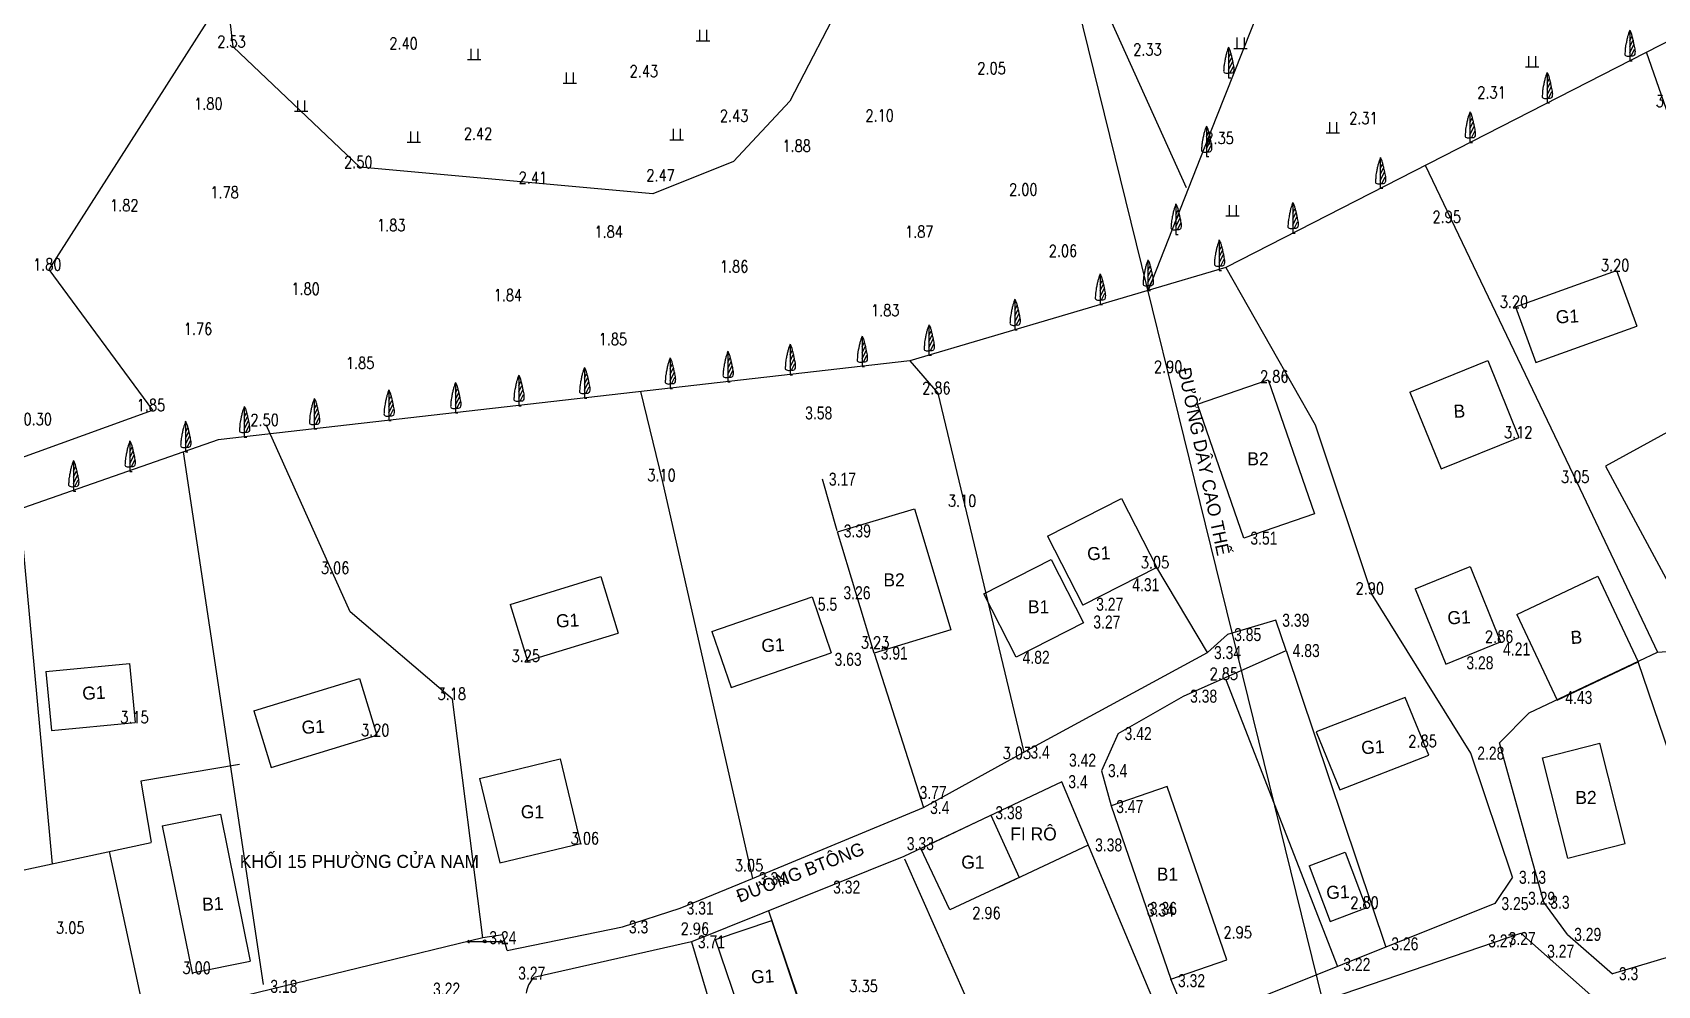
# Model space of a CAD drawing. Header units: metres. Extents: x 568068 to 569216, y 2065829 to 2066671.
# Drawn here: x 568208.6 to 568345.8, y 2066232.5 to 2066312.9 of the extents above; entities that cross this region are included whole.
import ezdxf

# ---------------------------------------------------------------- set-up
doc = ezdxf.new("R2010")
doc.units = ezdxf.units.M
doc.layers.add('neS', color=250, linetype='TUONG_XAY')
doc.styles.add('COS', font='vnsimli.shx', dxfattribs={"width": 0.8, "height": 1.1})
doc.styles.add('DIADANH1', font='VHAVAN.TTF', dxfattribs={"height": 2.3})
doc.linetypes.add('BOCAY', pattern='A,3,-3,3,-1.5,[133,ltypeshp.shx,S=0.8,R=0,X=-0.8,Y=0],-0.8,-0.8', length=12.1)
doc.linetypes.add('TAL_N_P', pattern='A,0.5,[130,ltypeshp.shx,S=0.25,R=0,X=0,Y=-0.25],1,[130,ltypeshp.shx,S=0.5,R=0,X=0,Y=-0.5],0.5', length=2)
doc.linetypes.add('TAL_N_T', pattern='A,0.5,[130,ltypeshp.shx,S=0.25,R=0,X=0,Y=0.25],1,[130,ltypeshp.shx,S=0.5,R=0,X=0,Y=0.5],0.5', length=2)
doc.linetypes.add('TUONG_XAY', pattern='A,0.1,[130,ltypeshp.shx,S=0.15,R=-90,X=0,Y=0.12],0.05,[130,ltypeshp.shx,S=0.15,R=-90,X=-0.05,Y=0.24],0.01,[130,ltypeshp.shx,S=0.12,R=0,X=0.09,Y=0.12],0.01,[130,ltypeshp.shx,S=0.12,R=0,X=-0.22,Y=0.12],2.4', length=2.57)
doc.linetypes.add('TUONGXAY', pattern='A,2,-0.8,[132,ltypeshp.shx,S=0.8,R=0,X=-0.8,Y=0],-0.8,8', length=11.6)

# ---------------------------------------------------------------- blocks, each defined once
blk = doc.blocks.new('A$C6F6A79B1')
at = {"layer": 'neS'}
for p, q in [((0, 0), (2.52, 0)), ((0.6, 2.03), (0.6, 0)), ((1.92, 2.03), (1.92, 0))]:
    blk.add_line(p, q, dxfattribs=at)
blk = doc.blocks.new('A$C59E77BE9')
at = {"layer": 'neS'}
for p, q in [((0.92, 5.74), (0.92, 1.39)), ((0.92, 5.74), (0.92, 0)), ((0.92, 5.74), (0.92, 5.71)), ((0.92, 3.73), (1.33, 4.54)), ((0.92, 2.59), (1.52, 3.79)), ((0.92, 1.45), (1.7, 3.01)), ((0.92, 1.39), (0.92, 0.65)), ((0.92, 0.85), (0.92, 0)), ((0.92, 0.65), (0.92, 0.15)), ((0.92, 0.15), (0.92, 0)), ((1.2, 0.86), (1.83, 2.13)), ((0.92, 0), (1.37, 0))]:
    blk.add_line(p, q, dxfattribs=at)
for points in [[(0.92, 5.74), (0.71, 5.11), (0.52, 4.52), (0.36, 3.81), (0.21, 3.07), (0.11, 2.51), (0.05, 1.85), (0.02, 1.41), (0.02, 1.09), (0.24, 0.91), (0.61, 0.83), (0.92, 0.85)], [(0.92, 5.74), (1.18, 5.17), (1.34, 4.58), (1.5, 3.98), (1.59, 3.54), (1.72, 2.95), (1.81, 2.47), (1.9, 1.94), (1.9, 1.48), (1.78, 1.03), (1.62, 0.88), (1.26, 0.84), (0.92, 0.85)]]:
    blk.add_spline(points, degree=3, dxfattribs=at)
blk = doc.blocks.new('QA1CD')
at = {"layer": 'neS', "linetype": 'Continuous'}
for p, q in [((-30, 0), (-26, 2.4)), ((-30, 0), (30, 0)), ((-30, 0), (-26, -2.4)), ((30, 0), (26, 2.4)), ((30, 0), (26, -2.4))]:
    blk.add_line(p, q, dxfattribs=at)
blk.add_circle((0, 0), 2.5, dxfattribs=at)

msp = doc.modelspace()

# ---------------------------------------------------------------- linework, layer by layer
at = {"layer": 'neS'}
for p, q in [((568342.34, 2066292.85), (568344.05, 2066288.15)), ((568342.34, 2066292.85), (568344.05, 2066288.15)), ((568333.8, 2066289.76), (568335.51, 2066285.06)), ((568333.8, 2066289.76), (568335.51, 2066285.06)), ((568331.45, 2066285.23), (568334.08, 2066278.75)), ((568331.45, 2066285.23), (568334.08, 2066278.75)), ((568324.88, 2066282.57), (568327.51, 2066276.09)), ((568324.88, 2066282.57), (568327.51, 2066276.09)), ((568300.53, 2066273.6), (568303.5, 2066267.77)), ((568300.53, 2066273.6), (568303.5, 2066267.77)), ((568294.29, 2066270.42), (568297.26, 2066264.59)), ((568294.29, 2066270.42), (568297.26, 2066264.59)), ((568325.33, 2066265.95), (568329.96, 2066267.84)), ((568325.33, 2066265.95), (568329.96, 2066267.84)), ((568333.91, 2066263.79), (568340.74, 2066267.02)), ((568333.91, 2066263.79), (568340.74, 2066267.02)), ((568265.95, 2066262.37), (568274.4, 2066265.28)), ((568265.95, 2066262.37), (568274.4, 2066265.28)), ((568267.57, 2066257.64), (568276.02, 2066260.55)), ((568267.57, 2066257.64), (568276.02, 2066260.55)), ((568327.91, 2066259.61), (568332.54, 2066261.5)), ((568327.91, 2066259.61), (568332.54, 2066261.5)), ((568337.33, 2066256.56), (568344.16, 2066259.79)), ((568337.33, 2066256.56), (568344.16, 2066259.79)), ((568227.26, 2066255.66), (568236.19, 2066258.39)), ((568227.26, 2066255.66), (568236.19, 2066258.39)), ((568324.49, 2066256.79), (568316.97, 2066253.88)), ((568326.48, 2066251.92), (568324.49, 2066256.79)), ((568228.72, 2066250.87), (568237.65, 2066253.6)), ((568228.72, 2066250.87), (568237.65, 2066253.6)), ((568316.97, 2066253.88), (568318.96, 2066249)), ((568336.08, 2066251.69), (568340.92, 2066252.92)), ((568318.96, 2066249), (568326.48, 2066251.92)), ((568219.54, 2066245.95), (568224.44, 2066246.94)), ((568219.54, 2066245.95), (568224.44, 2066246.94)), ((568338.22, 2066243.22), (568343.07, 2066244.45)), ((568273.86, 2066229.49), (568271, 2066237.96)), ((568269.13, 2066227.89), (568266.26, 2066236.35)), ((568269.13, 2066227.89), (568266.26, 2066236.35)), ((568222.05, 2066233.53), (568226.95, 2066234.52)), ((568222.05, 2066233.53), (568226.95, 2066234.52))]:
    msp.add_line(p, q, dxfattribs=at)
for points in [[(568326.53, 2066194.59), (568281.08, 2066379.27)], [(568326.18, 2066301.72), (568338.97, 2066274.98), (568345.78, 2066260.62)], [(568326.18, 2066301.72), (568338.97, 2066274.98), (568345.78, 2066260.62)], [(568333.8, 2066289.76), (568342.34, 2066292.85)], [(568333.8, 2066289.76), (568342.34, 2066292.85)], [(568335.51, 2066285.06), (568344.05, 2066288.15)], [(568335.51, 2066285.06), (568344.05, 2066288.15)], [(568324.88, 2066282.57), (568331.45, 2066285.23)], [(568324.88, 2066282.57), (568331.45, 2066285.23)], [(568327.51, 2066276.09), (568334.08, 2066278.75)], [(568327.51, 2066276.09), (568334.08, 2066278.75)], [(568341.41, 2066276.32), (568348.25, 2066263.63), (568352.3, 2066263.34)], [(568341.41, 2066276.32), (568348.25, 2066263.63), (568352.3, 2066263.34)], [(568294.29, 2066270.42), (568300.53, 2066273.6)], [(568294.29, 2066270.42), (568300.53, 2066273.6)], [(568303.5, 2066267.77), (568297.26, 2066264.59)], [(568303.5, 2066267.77), (568297.26, 2066264.59)], [(568329.96, 2066267.84), (568332.54, 2066261.5)], [(568329.96, 2066267.84), (568332.54, 2066261.5)], [(568248.9, 2066264.65), (568256.56, 2066266.99)], [(568248.9, 2066264.65), (568256.56, 2066266.99)], [(568256.56, 2066266.99), (568258.03, 2066262.21)], [(568256.56, 2066266.99), (568258.03, 2066262.21)], [(568325.33, 2066265.95), (568327.91, 2066259.61)], [(568325.33, 2066265.95), (568327.91, 2066259.61)], [(568340.74, 2066267.02), (568344.16, 2066259.79)], [(568340.74, 2066267.02), (568344.16, 2066259.79)], [(568248.9, 2066264.65), (568250.37, 2066259.87)], [(568248.9, 2066264.65), (568250.37, 2066259.87)], [(568274.4, 2066265.28), (568276.02, 2066260.55)], [(568274.4, 2066265.28), (568276.02, 2066260.55)], [(568333.91, 2066263.79), (568337.33, 2066256.56)], [(568333.91, 2066263.79), (568337.33, 2066256.56)], [(568250.37, 2066259.87), (568258.03, 2066262.21)], [(568250.37, 2066259.87), (568258.03, 2066262.21)], [(568265.95, 2066262.37), (568267.57, 2066257.64)], [(568265.95, 2066262.37), (568267.57, 2066257.64)], [(568209.7, 2066258.97), (568216.76, 2066259.66)], [(568209.7, 2066258.97), (568216.76, 2066259.66)], [(568209.7, 2066258.97), (568210.19, 2066253.99)], [(568209.7, 2066258.97), (568210.19, 2066253.99)], [(568216.76, 2066259.66), (568217.24, 2066254.68)], [(568216.76, 2066259.66), (568217.24, 2066254.68)], [(568236.19, 2066258.39), (568237.65, 2066253.6)], [(568236.19, 2066258.39), (568237.65, 2066253.6)], [(568227.26, 2066255.66), (568228.72, 2066250.87)], [(568227.26, 2066255.66), (568228.72, 2066250.87)], [(568210.19, 2066253.99), (568217.24, 2066254.68)], [(568210.19, 2066253.99), (568217.24, 2066254.68)], [(568343.07, 2066244.45), (568340.92, 2066252.92)], [(568246.31, 2066249.96), (568253.12, 2066251.6)], [(568246.31, 2066249.96), (568253.12, 2066251.6)], [(568253.12, 2066251.6), (568254.84, 2066244.46)], [(568253.12, 2066251.6), (568254.84, 2066244.46)], [(568338.22, 2066243.22), (568336.08, 2066251.69)], [(568246.31, 2066249.96), (568248.03, 2066242.82)], [(568246.31, 2066249.96), (568248.03, 2066242.82)], [(568224.44, 2066246.94), (568226.95, 2066234.52)], [(568224.44, 2066246.94), (568226.95, 2066234.52)], [(568289.49, 2066246.84), (568291.9, 2066241.59), (568286.04, 2066238.86), (568283.59, 2066244.05), (568289.49, 2066246.84)], [(568219.54, 2066245.95), (568222.05, 2066233.53)], [(568219.54, 2066245.95), (568222.05, 2066233.53)], [(568248.03, 2066242.82), (568254.84, 2066244.46)], [(568248.03, 2066242.82), (568254.84, 2066244.46)], [(568290.2, 2066240.79), (568297.75, 2066244.34)], [(568316.39, 2066242.57), (568319.41, 2066243.72)], [(568316.39, 2066242.57), (568319.41, 2066243.72)], [(568316.39, 2066242.57), (568318.16, 2066237.89)], [(568316.39, 2066242.57), (568318.16, 2066237.89)], [(568319.41, 2066243.72), (568321.18, 2066239.04)], [(568319.41, 2066243.72), (568321.18, 2066239.04)], [(568270.72, 2066238.78), (568278.65, 2066215.46)], [(568318.16, 2066237.89), (568321.18, 2066239.04)], [(568318.16, 2066237.89), (568321.18, 2066239.04)], [(568266.26, 2066236.35), (568271, 2066237.96)], [(568264.21, 2066236.16), (568271.51, 2066211.65)]]:
    msp.add_lwpolyline(points, dxfattribs=at)
at = {"layer": 'neS', "linetype": 'TAL_N_T'}
for points in [[(568279.76, 2066352.37), (568278.89, 2066335.59), (568277.23, 2066316.21), (568272.52, 2066307.13), (568267.77, 2066302.05), (568260.97, 2066299.3), (568236.22, 2066301.56), (568225.51, 2066311.73), (568219.81, 2066361.23)], [(568136.51, 2066251.28), (568218.72, 2066281.04)]]:
    msp.add_lwpolyline(points, dxfattribs=at)
at = {"layer": 'neS', "linetype": 'BOCAY', "ltscale": 0.5}
for points in [[(568328.81, 2066332.09), (568313.71, 2066318.81), (568308.55, 2066305.8), (568302.77, 2066291.16)], [(568373.42, 2066326.01), (568361.89, 2066319.99), (568309.34, 2066293.1), (568309.34, 2066293.1), (568309.34, 2066293.1), (568282.66, 2066285.21), (568224.26, 2066278.55), (568138.25, 2066248.52), (568097.68, 2066307.98), (568071.42, 2066309.73)]]:
    msp.add_lwpolyline(points, dxfattribs=at)
at = {"layer": 'neS', "linetype": 'TAL_N_P'}
for points in [[(568224.97, 2066316.45), (568209.97, 2066292.92), (568218.72, 2066281.04)], [(568298.51, 2066316.44), (568298.51, 2066316.44), (568306, 2066299.85)]]:
    msp.add_lwpolyline(points, dxfattribs=at)
at = {"layer": 'neS', "linetype": 'TUONGXAY', "ltscale": 0.5}
for points in [[(568354.53, 2066283.52), (568354.53, 2066283.52), (568344.86, 2066311.28)], [(568354.53, 2066283.52), (568354.53, 2066283.52), (568344.86, 2066311.28)], [(568309.34, 2066293.1), (568309.34, 2066293.1), (568309.34, 2066293.1), (568316.87, 2066279.82), (568321.63, 2066265.57)], [(568309.34, 2066293.1), (568309.34, 2066293.1), (568309.34, 2066293.1), (568316.87, 2066279.82), (568321.63, 2066265.57)], [(568282.66, 2066285.21), (568285.01, 2066282.48), (568292.29, 2066252.18)], [(568259.91, 2066282.61), (568261.74, 2066275.12), (568269.36, 2066241.5)], [(568354.53, 2066283.52), (568341.41, 2066276.32)], [(568354.53, 2066283.52), (568341.41, 2066276.32)], [(568246.6, 2066236.51), (568244.03, 2066256.65), (568235.4, 2066264.01), (568228.32, 2066279.8)], [(568221.3, 2066277.52), (568228.05, 2066232.56)], [(568276.53, 2066270.85), (568275.27, 2066275.22)], [(568207.47, 2066272.69), (568210.23, 2066242.73)], [(568207.47, 2066272.69), (568210.23, 2066242.73)], [(568307.79, 2066260.58), (568303.5, 2066267.77)], [(568333.54, 2066241.61), (568330.02, 2066252.09), (568321.63, 2066265.57)], [(568300.24, 2066253.74), (568305.77, 2066256.9), (568314.43, 2066260.75), (568313.55, 2066263.31)], [(568279.65, 2066260.54), (568283.82, 2066247.5)], [(568292.29, 2066252.18), (568307.79, 2066260.58)], [(568314.43, 2066260.75), (568322.86, 2066235.71)], [(568338.2, 2066236.79), (568336.18, 2066239.5), (568332.46, 2066252.95), (568334.96, 2066255.49), (568345.78, 2066260.62)], [(568345.78, 2066260.62), (568350.5, 2066260.96), (568357.56, 2066238.1), (568357.56, 2066238.1), (568341.98, 2066233.47)], [(568352.06, 2066236.57), (568344.16, 2066259.79)], [(568309.3, 2066258.36), (568318.78, 2066234.08)], [(568283.82, 2066247.5), (568292.29, 2066252.18)], [(568271.51, 2066211.65), (568302.77, 2066228.34), (568303.59, 2066230.34), (568295.49, 2066249.68), (568282.14, 2066243.37), (568264.21, 2066236.16), (568250.91, 2066233.14)], [(568248.66, 2066235.44), (568258.39, 2066237.42), (568263.26, 2066239.01), (568269.36, 2066241.5), (568283.82, 2066247.5)], [(568197.66, 2066240.05), (568218.61, 2066244.56)], [(568197.66, 2066240.05), (568218.61, 2066244.56)], [(568218.14, 2066229.58), (568215.08, 2066243.8)], [(568282.22, 2066243.18), (568291.46, 2066222.3)], [(568333.54, 2066241.61), (568332.06, 2066239.39), (568306.34, 2066229.1), (568304.7, 2066233.02)], [(568246.6, 2066236.51), (568218.15, 2066229.58), (568200.78, 2066224.83)], [(568264.32, 2066189.39), (568261.01, 2066201.83), (568261.88, 2066202.67), (568276.88, 2066210.84), (568296.67, 2066222.05), (568317.02, 2066231.02), (568334.26, 2066236.88), (568341.65, 2066230.34), (568346.51, 2066220.45), (568352.65, 2066196.24)], [(568338.2, 2066236.79), (568341.98, 2066233.47)]]:
    msp.add_lwpolyline(points, dxfattribs=at)
at = {"layer": 'neS'}
for points in [[(568310.86, 2066270.24), (568306.95, 2066281.56), (568312.91, 2066283.62), (568316.82, 2066272.29)], [(568279.65, 2066260.54), (568276.56, 2066270.76), (568283.04, 2066272.71), (568286.12, 2066262.5)], [(568291.63, 2066260.18), (568288.9, 2066265.54), (568294.6, 2066268.44), (568297.33, 2066263.08)], [(568309.43, 2066234.65), (568304.39, 2066249.26), (568299.66, 2066247.63), (568304.7, 2066233.02)]]:
    msp.add_lwpolyline(points, close=True, dxfattribs=at)
at = {"layer": 'neS', "linetype": 'Continuous'}
for points in [[(568313.55, 2066263.31), (568309.49, 2066262.1), (568307.79, 2066260.58)], [(568300.24, 2066253.74), (568298.84, 2066250.61), (568299.66, 2066247.63)], [(568248.66, 2066235.44), (568248.29, 2066236.76), (568246.6, 2066236.51)]]:
    msp.add_lwpolyline(points, dxfattribs=at)
at = {"layer": 'neS', "linetype": 'TUONGXAY'}
msp.add_lwpolyline([(568226.07, 2066251.14), (568217.74, 2066249.73), (568218.61, 2066244.57)], dxfattribs=at)
msp.add_lwpolyline([(568226.07, 2066251.14), (568217.74, 2066249.73), (568218.61, 2066244.57)], dxfattribs=at)
at = {"layer": 'neS', "linetype": 'Continuous'}
msp.add_arc((568252.38, 2066231.59), 2.13, 133.5393, 173.7857, dxfattribs=at)

# ---------------------------------------------------------------- block references
at = {"layer": 'neS', "linetype": 'Continuous', "xscale": 0.4499999999534339, "yscale": 0.4499999999534339, "zscale": 0.45}
for name, p in [('A$C6F6A79B1', (568264.63, 2066312.24)), ('A$C6F6A79B1', (568310.01, 2066311.58)), ('A$C59E77BE9', (568343.03, 2066310.55)), ('A$C6F6A79B1', (568245.31, 2066310.65)), ('A$C59E77BE9', (568309.15, 2066309.11)), ('A$C6F6A79B1', (568334.63, 2066310.02)), ('A$C6F6A79B1', (568253.38, 2066308.64)), ('A$C59E77BE9', (568336.05, 2066306.98)), ('A$C6F6A79B1', (568230.69, 2066306.28)), ('A$C59E77BE9', (568329.54, 2066303.65)), ('A$C6F6A79B1', (568240.22, 2066303.66)), ('A$C6F6A79B1', (568262.4, 2066303.87)), ('A$C59E77BE9', (568307.28, 2066302.45)), ('A$C6F6A79B1', (568317.81, 2066304.46)), ('A$C59E77BE9', (568321.97, 2066299.78)), ('A$C59E77BE9', (568304.71, 2066295.89)), ('A$C6F6A79B1', (568309.34, 2066297.45)), ('A$C59E77BE9', (568314.58, 2066296)), ('A$C59E77BE9', (568308.37, 2066292.83)), ('A$C59E77BE9', (568302.35, 2066291.16)), ('A$C59E77BE9', (568298.31, 2066289.96)), ('A$C59E77BE9', (568291.11, 2066287.83)), ('A$C59E77BE9', (568283.86, 2066285.68)), ('A$C59E77BE9', (568272.13, 2066284.03)), ('A$C59E77BE9', (568278.21, 2066284.72)), ('A$C59E77BE9', (568262, 2066282.88)), ('A$C59E77BE9', (568266.88, 2066283.43)), ('A$C59E77BE9', (568249.22, 2066281.42)), ('A$C59E77BE9', (568254.77, 2066282.07)), ('A$C59E77BE9', (568238.25, 2066280.17)), ('A$C59E77BE9', (568243.88, 2066280.81)), ('A$C59E77BE9', (568226.05, 2066278.78)), ('A$C59E77BE9', (568231.96, 2066279.46)), ('A$C59E77BE9', (568221.09, 2066277.52)), ('A$C59E77BE9', (568216.39, 2066275.88)), ('A$C59E77BE9', (568211.62, 2066274.21))]:
    msp.add_blockref(name, p, dxfattribs=at)
at = {"layer": 'neS', "color": 7, "linetype": 'Continuous', "xscale": 0.04999813745660969, "yscale": 0.04999813745660969, "rotation": 359.9851248411728}
msp.add_blockref('QA1CD', (568246.76, 2066236.19), dxfattribs=at)
msp.add_blockref('QA1CD', (568246.76, 2066236.19), dxfattribs=at)
msp.add_blockref('QA1CD', (568246.76, 2066236.19), dxfattribs=at)

# ---------------------------------------------------------------- texts
at = {"layer": 'neS', "linetype": 'Continuous', "style": 'COS', "width": 0.8}
for s, p in [('2.53', (568224.18, 2066311.66)), ('2.40', (568238.71, 2066311.51)), ('2.33', (568301.52, 2066310.99)), ('2.43', (568259, 2066309.16)), ('2.05', (568288.36, 2066309.41)), ('2.31', (568330.57, 2066307.37)), ('1.80', (568222.23, 2066306.42)), ('3.10', (568345.64, 2066306.64)), ('2.43', (568266.62, 2066305.4)), ('2.10', (568278.91, 2066305.42)), ('2.31', (568319.76, 2066305.2)), ('2.42', (568245, 2066303.89)), ('2.35', (568307.61, 2066303.52)), ('1.88', (568271.9, 2066302.86)), ('2.50', (568234.89, 2066301.49)), ('2.41', (568249.63, 2066300.17)), ('2.47', (568260.41, 2066300.37)), ('2.00', (568291.04, 2066299.18)), ('1.82', (568215.13, 2066297.84)), ('1.78', (568223.6, 2066298.94)), ('2.95', (568326.79, 2066296.87)), ('1.83', (568237.67, 2066296.16)), ('1.84', (568256.03, 2066295.61)), ('1.87', (568282.26, 2066295.61)), ('2.06', (568294.39, 2066294)), ('1.80', (568208.63, 2066292.85)), ('1.86', (568266.62, 2066292.68)), ('3.20', (568341.01, 2066292.78)), ('1.80', (568230.43, 2066290.79)), ('1.84', (568247.52, 2066290.26)), ('3.20', (568332.47, 2066289.69)), ('1.83', (568279.38, 2066288.98)), ('1.76', (568221.36, 2066287.41)), ('1.85', (568256.38, 2066286.54)), ('1.85', (568235.04, 2066284.53)), ('2.90', (568303.27, 2066284.21)), ('2.86', (568312.23, 2066283.39)), ('2.86', (568283.7, 2066282.41)), ('1.85', (568217.38, 2066280.97)), ('0.30', (568207.82, 2066279.79)), ('2.50', (568226.98, 2066279.72)), ('3.12', (568332.83, 2066278.68)), ('3.10', (568260.49, 2066275.06)), ('3.05', (568337.64, 2066274.91)), ('3.10', (568285.87, 2066272.9)), ('3.05', (568302.16, 2066267.7)), ('3.06', (568232.93, 2066267.24)), ('2.90', (568320.3, 2066265.5)), ('3.23', (568278.52, 2066260.93)), ('2.86', (568331.22, 2066261.43)), ('3.25', (568249.03, 2066259.8)), ('2.85', (568307.97, 2066258.29)), ('3.18', (568242.78, 2066256.59)), ('3.15', (568215.99, 2066254.62)), ('3.20', (568236.32, 2066253.53)), ('2.85', (568324.75, 2066252.6)), ('3.03', (568290.5, 2066251.6)), ('3.06', (568254.02, 2066244.4)), ('3.05', (568267.88, 2066242.12)), ('2.80', (568319.85, 2066238.97)), ('2.96', (568287.93, 2066238.1)), ('3.05', (568210.57, 2066236.85)), ('2.96', (568263.31, 2066236.77)), ('2.95', (568309.14, 2066236.46)), ('3.00', (568221.24, 2066233.47)), ('3.35', (568277.55, 2066231.93))]:
    msp.add_text(s, height=1, dxfattribs=at).set_placement(p)
at = {"layer": 'neS', "style": 'DIADANH1'}
for s, rotation, p in [('g1', 3.0486, (568337.23, 2066288.36)), ('g1', 3.0486, (568337.23, 2066288.36)), ('®\xadêng d©y cao thÕ', 281.8896, (568305.29, 2066284.51)), ('b', 3.0486, (568328.6, 2066280.39)), ('b', 3.0486, (568328.6, 2066280.39)), ('g1', 3.0486, (568297.66, 2066268.36)), ('g1', 3.0486, (568297.66, 2066268.36)), ('g1', 3.0486, (568252.81, 2066262.69)), ('g1', 3.0486, (568252.81, 2066262.69)), ('g1', 3.0486, (568328.08, 2066262.95)), ('g1', 3.0486, (568328.08, 2066262.95)), ('g1', 3.0486, (568270.15, 2066260.61)), ('g1', 3.0486, (568270.15, 2066260.61)), ('b', 3.0486, (568338.48, 2066261.3)), ('b', 3.0486, (568338.48, 2066261.3)), ('g1', 3.0486, (568212.81, 2066256.58)), ('g1', 3.0486, (568212.81, 2066256.58)), ('g1', 3.0486, (568231.33, 2066253.71)), ('g1', 3.0486, (568231.33, 2066253.71)), ('g1', 3.0486, (568320.8, 2066252)), ('®\xadêng bt«ng', 21.2246, (568268.28, 2066239.45)), ('b1', 3.0486, (568222.93, 2066238.77)), ('b1', 3.0486, (568222.93, 2066238.77)), ('g1', 3.0486, (568317.85, 2066239.76)), ('g1', 3.0486, (568317.85, 2066239.76)), ('g1', 3.0486, (568269.28, 2066232.64))]:
    msp.add_text(s, height=1.1, rotation=rotation, dxfattribs=at).set_placement(p)
at = {"layer": 'neS', "width": 0.8}
for s, p in [('3.58', (568273.82, 2066280.26)), ('3.17', (568275.82, 2066274.67)), ('3.39', (568277.08, 2066270.3)), ('3.51', (568311.41, 2066269.69)), ('3.26', (568277.05, 2066265.08)), ('4.31', (568301.44, 2066265.76)), ('5.5', (568274.89, 2066264.11)), ('3.27', (568298.39, 2066264.11)), ('3.27', (568298.15, 2066262.61)), ('3.27', (568298.15, 2066262.61)), ('3.39', (568314.1, 2066262.76)), ('3.85', (568310.04, 2066261.55)), ('3.63', (568276.3, 2066259.46)), ('3.91', (568280.2, 2066259.99)), ('4.82', (568292.18, 2066259.63)), ('3.34', (568308.34, 2066260.03)), ('4.83', (568314.98, 2066260.2)), ('4.21', (568332.75, 2066260.33)), ('3.28', (568329.65, 2066259.17)), ('3.38', (568306.32, 2066256.35)), ('4.43', (568338, 2066256.24)), ('3.42', (568300.79, 2066253.19)), ('3.4', (568292.84, 2066251.63)), ('2.28', (568330.57, 2066251.54)), ('3.42', (568296.1, 2066250.95)), ('3.42', (568296.1, 2066250.95)), ('3.4', (568299.39, 2066250.06)), ('3.77', (568283.48, 2066248.22)), ('3.4', (568296.04, 2066249.13)), ('3.4', (568284.37, 2066246.95)), ('3.47', (568300.08, 2066247.03)), ('3.38', (568289.88, 2066246.51)), ('3.33', (568282.4, 2066243.9)), ('3.33', (568282.4, 2066243.9)), ('3.38', (568298.3, 2066243.79)), ('3.34', (568269.91, 2066240.95)), ('3.32', (568276.18, 2066240.23)), ('3.13', (568334.09, 2066241.06)), ('3.25', (568332.61, 2066238.84)), ('3.29', (568334.86, 2066239.29)), ('3.3', (568336.73, 2066238.95)), ('3.31', (568263.81, 2066238.46)), ('3.34', (568302.67, 2066238.29)), ('3.36', (568302.92, 2066238.43)), ('3.24', (568247.15, 2066235.96)), ('3.3', (568258.94, 2066236.87)), ('3.27', (568333.21, 2066235.89)), ('3.29', (568338.75, 2066236.24)), ('3.71', (568264.76, 2066235.61)), ('3.26', (568323.31, 2066235.44)), ('3.27', (568331.49, 2066235.69)), ('3.27', (568336.47, 2066234.82)), ('3.22', (568319.26, 2066233.7)), ('3.18', (568228.66, 2066231.85)), ('3.27', (568249.59, 2066232.97)), ('3.27', (568249.59, 2066232.97)), ('3.27', (568249.59, 2066232.97)), ('3.27', (568249.59, 2066232.97)), ('3.27', (568249.59, 2066232.97)), ('3.32', (568305.3, 2066232.33)), ('3.3', (568342.53, 2066232.92)), ('3.22', (568242.4, 2066231.62))]:
    msp.add_text(s, height=1.1, dxfattribs=at).set_placement(p)
at = {"layer": 'neS', "style": 'DIADANH1'}
for s, p in [('b2', (568311.16, 2066276.39)), ('b2', (568280.43, 2066266.17)), ('b1', (568292.63, 2066263.9)), ('b2', (568338.85, 2066247.8)), ('g1', (568249.81, 2066246.59)), ('fi r«', (568291.14, 2066244.72)), ('khèi 15 ph\xadêng cöa nam', (568226.08, 2066242.4)), ('g1', (568287, 2066242.34)), ('b1', (568303.51, 2066241.33))]:
    msp.add_text(s, height=1.1, dxfattribs=at).set_placement(p)

doc.saveas('drawing.dxf')
